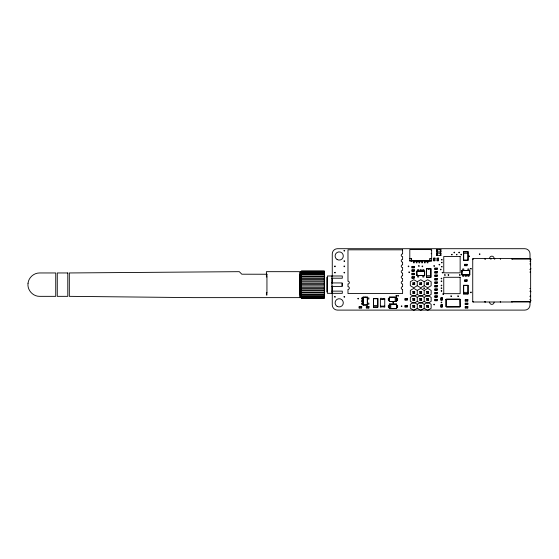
<?xml version="1.0" encoding="UTF-8"?>
<svg xmlns="http://www.w3.org/2000/svg" width="559" height="559" viewBox="0 0 559 559"><rect width="100%" height="100%" fill="white"/><g stroke="black" fill="none" stroke-linecap="round" stroke-linejoin="round"><path stroke-width="0.84" d="M417.266 308.282L417.273 304.278L420.745 302.279L424.211 304.285L427.684 302.286L431.15 304.292L431.143 308.295L427.67 310.294L424.204 308.288L420.731 310.287L417.266 308.282L413.8 310.28L410.327 308.268L410.334 304.264L413.807 302.265L417.273 304.278M417.266 301.343L417.273 297.339L420.745 295.341L424.211 297.346L427.684 295.348L431.15 297.353L431.143 301.357L427.67 303.355L424.204 301.35L420.731 303.348L417.266 301.343L413.8 303.341L410.327 301.336L410.334 297.325L413.807 295.327L417.273 297.339M417.266 294.404L417.273 290.401L413.807 288.388L410.334 290.387L410.327 294.397L413.8 296.403L417.266 294.404L420.731 296.41L424.204 294.411L424.211 290.407L427.684 288.409L431.15 290.414L431.143 294.418L427.67 296.417L424.204 294.411M417.266 285.733L417.273 281.722L413.807 279.717L410.334 281.715L410.327 285.719L413.8 287.731L417.266 285.733L420.731 287.738L424.204 285.74L424.211 281.736L427.684 279.738L431.15 281.743L431.143 285.747L427.67 287.745L424.204 285.74M424.204 308.288L424.211 304.285M424.204 301.35L424.211 297.346M428.292 269.172L428.711 268.753L429.123 269.172M324.332 279.423L301.525 279.423L300.84 278.536L301.525 277.061L324.332 277.061M324.332 281.988L301.525 281.988L300.84 280.884L301.525 279.423M301.525 277.061L300.84 276.419L301.525 274.993L324.332 274.993M324.332 289.876L301.525 289.876L300.84 288.416L301.525 287.319L300.84 285.922L301.525 284.65L300.84 283.378L301.525 281.988M301.525 274.993L300.84 274.623L301.525 273.295L324.332 273.295M301.525 273.295L300.84 273.204L301.525 272.03L324.332 272.03M324.332 272.233L300.84 272.233L301.525 271.255L324.332 271.255M324.332 292.238L301.525 292.238L300.84 290.771L301.525 289.876M412.898 284.629L414.708 282.819L414.708 284.629L412.898 284.629L412.898 282.819L414.708 282.819M419.837 284.636L421.647 282.826L421.647 284.636L419.837 284.636L419.837 282.826L421.647 282.826M412.898 293.3L414.708 291.491L414.708 293.3L412.898 293.3L412.898 291.491L414.708 291.491M426.769 284.65L428.585 282.833L428.585 284.65L426.769 284.65L426.769 282.833L428.585 282.833M412.898 300.239L414.708 298.429L414.708 300.239L412.898 300.239L412.898 298.429L414.708 298.429M419.837 293.307L421.647 291.498L421.647 293.307L419.837 293.307L419.837 291.498L421.647 291.498M412.898 307.177L414.708 305.368L414.708 307.177L412.898 307.177L412.898 305.368L414.708 305.368M419.837 300.246L421.647 298.436L421.647 300.246L419.837 300.246L419.837 298.436L421.647 298.436M426.769 293.321L428.585 291.512L428.585 293.321L426.769 293.321L426.769 291.512L428.585 291.512M419.837 307.184L421.647 305.375L421.647 307.184L419.837 307.184L419.837 305.375L421.647 305.375M426.769 300.26L428.585 298.45L428.585 300.26L426.769 300.26L426.769 298.45L428.585 298.45M426.769 307.198L428.585 305.389L428.585 307.198L426.769 307.198L426.769 305.389L428.585 305.389M366.858 297.674L367.41 297.129L363.036 297.129L363.036 305.046L367.41 305.046L367.41 297.129M363.036 305.046L363.168 297.255L367.277 297.255L367.277 304.921L363.168 304.921M377.814 307.191L377.814 298.45L373.447 298.45L373.447 307.191L377.814 307.191L377.814 298.45M373.447 307.191L373.447 298.45M389.288 301.539L396.666 301.539L396.666 297.171L389.288 297.171L389.288 301.539L396.666 301.539M416.769 275.517L424.686 275.517L424.686 271.15L416.769 271.15L416.769 275.517L417.314 274.972M389.288 297.171L396.666 297.171M424.686 275.517L416.902 275.391L416.902 271.283L424.686 271.15M389.288 308.477L396.666 308.477L396.666 304.11L389.288 304.11L389.288 308.477L396.666 308.477M430.891 277.362L430.891 268.62L426.524 268.62L426.524 277.362L430.891 277.362L430.891 268.62M389.288 304.11L396.666 304.11M426.524 277.362L426.524 268.62M468.016 260.361L468.016 251.62L463.642 251.62L463.642 260.361L468.016 260.361L468.016 251.62M463.642 260.361L463.642 251.62M461.867 274.825L469.791 274.825L469.791 270.458L461.867 270.458L461.867 274.825L469.658 274.693L469.658 270.584L462 270.584L462 274.693M469.246 271.003L469.791 270.458M468.016 294.013L468.016 285.272L463.642 285.272L463.642 294.013L468.016 294.013L468.016 285.272M463.642 294.013L463.642 285.272M324.332 294.307L301.525 294.307L300.84 292.881L301.525 292.238M301.525 271.255L300.84 271.737L301.525 270.989L324.332 270.989L324.332 298.31L301.525 298.31L300.84 297.563L301.525 298.045L324.332 298.045M417.273 281.722L420.745 279.724L424.211 281.736M417.273 290.401L420.745 288.402L424.211 290.407M324.332 296.004L301.525 296.004L300.84 294.684L301.525 294.307M300.84 272.233L301.525 272.03M460.427 306.535L459.701 307.122L446.536 307.122L446.04 306.563A1.041 1.041 0 0 0 445.705 306.535L445.705 299.61L446.536 299.023L459.701 299.023L460.427 299.61M465.619 251.816L466.038 251.816M324.332 297.269L301.525 297.269L300.84 296.095L301.525 296.004M460.434 299.61L460.539 306.535A1.041 1.041 0 0 0 460.204 306.556M436.586 249.761L437.431 249.761M440.108 249.761L440.953 249.761M431.108 250.537L431.653 250.537M436.586 251.809L436.963 251.809M440.576 251.809L440.953 251.809M463.914 251.892L467.743 251.892M436.586 253.227L437.431 253.227M440.108 253.227L440.953 253.227M463.914 253.255L467.743 253.255M431.108 253.681L431.653 253.681M436.586 255.344L440.953 255.344L440.953 253.164L436.586 253.164L436.586 255.344L437.431 255.281M440.108 255.281L440.953 255.281M409.803 258.656L411.599 258.656L411.599 261.193M431.653 258.656L429.857 258.656L429.857 261.193M433.574 258.775L434.944 258.775M437.047 258.775L438.41 258.775M411.599 259.145L411.438 258.656M429.857 259.145L430.018 258.6M472.732 259.103L473.501 259.103L473.501 258.558M530.638 259.103L511.737 259.103L511.737 258.558M530.638 259.376L531.036 259.376M463.914 260.089L467.743 260.089M433.574 260.138L434.944 260.138M437.047 260.138L438.41 260.138M409.803 260.452L431.653 260.452M413.527 261.053L414.268 261.053M416.259 261.053L417 261.053M418.991 261.053L419.732 261.053M421.724 261.053L422.464 261.053M424.456 261.053L425.196 261.053M427.188 261.053L427.928 261.053M413.527 261.193L414.268 261.193M416.259 261.193L417 261.193M418.991 261.193L419.732 261.193M421.724 261.193L422.464 261.193M424.456 261.193L425.196 261.193M427.188 261.193L427.928 261.193M529.82 261.151L530.638 261.151M413.527 261.738L414.268 261.738M416.259 261.738L417 261.738M418.991 261.738L419.732 261.738M421.724 261.738L422.464 261.738M424.456 261.738L425.196 261.738M427.188 261.738L427.928 261.738M529.82 263.883L530.638 263.883A1.363 1.363 0 0 1 530.239 264.847M530.638 268.802L531.036 268.802M426.796 268.893L430.619 268.893M529.82 269.347L530.638 269.347M529.82 272.079L530.638 272.079M300.84 273.204L324.332 273.204M266.943 292.399L266.398 292.399L266.398 295.061L266.943 295.061L266.943 274.245L241.816 274.203L239.287 271.674L69.323 272.96L69.323 296.34L193.323 297.626L299.722 297.626L299.722 271.674L266.398 271.674L266.398 276.901L266.943 276.901M300.84 274.623L324.332 274.623M426.796 275.72L430.619 275.72M300.84 276.419L324.332 276.419M426.796 277.082L430.619 277.082M331.892 278.207L342.297 278.207L342.297 275.992L327.385 275.992L327.385 293.335L342.297 293.335L342.297 291.127L331.892 291.127M300.84 278.536L324.332 278.536M300.84 280.884L324.332 280.884M331.676 282.931L342.024 282.931L342.024 286.397L331.676 286.397M300.84 283.378L324.332 283.378M301.525 284.65L324.332 284.65M463.914 285.544L467.743 285.544M300.84 285.922L324.332 285.922M301.525 287.319L324.332 287.319M300.84 288.416L324.332 288.416M529.82 288.465L530.638 288.465M300.84 290.771L324.332 290.771M529.82 291.197L530.638 291.197M530.638 291.749L531.036 291.749M463.914 292.371L467.743 292.371M300.84 292.881L324.332 292.881M463.914 293.741L467.743 293.741M300.84 294.684L324.332 294.684M300.84 296.095L324.332 296.095M529.82 296.661L530.638 296.661A1.363 1.363 0 0 0 530.239 295.697M363.036 297.947L361.533 297.947L361.533 299.037L363.036 299.037M367.41 297.947L368.912 297.947L368.912 299.037L367.41 299.037M440.862 298.324L442.225 298.324M389.288 298.534L388.337 298.534L388.337 300.176L389.288 300.176M396.666 298.534L397.617 298.534L397.617 300.176L396.666 300.176M373.719 298.73L377.542 298.73M388.337 299.351L388.798 299.351M397.156 299.351L397.617 299.351M529.82 299.393L530.638 299.393M380.386 299.547L384.753 299.547M440.862 299.687L442.225 299.687M363.036 300.539L361.533 300.539L361.533 301.636L363.036 301.636M530.638 300.623L531.036 300.623M472.732 301.441L473.501 301.441L473.501 301.993M530.638 301.441L511.737 301.441L511.737 301.993M363.036 303.139L361.533 303.139L361.533 304.229L363.036 304.229M367.41 303.139L368.912 303.139L368.912 304.229L367.41 304.229M440.862 305.263L442.225 305.263M389.288 305.473L388.337 305.473L388.337 307.115L389.288 307.115M396.666 305.473L397.617 305.473L397.617 307.115L396.666 307.115M373.719 305.556L377.542 305.556M380.386 306.101L384.753 306.101M388.337 306.29L388.798 306.29M389.288 306.29L389.015 307.115M397.156 306.29L397.617 306.29M440.862 306.625L442.225 306.625M373.719 306.919L377.542 306.919M266.398 274.203L266.943 274.245M301.525 297.269L300.84 297.067L301.525 298.045M428.585 284.65L426.769 282.833M421.647 284.636L419.837 282.826M428.585 293.321L426.769 291.512M414.708 284.629L412.898 282.819M421.647 293.307L419.837 291.498M428.585 300.26L426.769 298.45M414.708 293.3L412.898 291.491M421.647 300.246L419.837 298.436M428.585 307.198L426.769 305.389M414.708 300.239L412.898 298.429M421.647 307.184L419.837 305.375M414.708 307.177L412.898 305.368M469.246 274.28L469.791 274.825M461.867 270.458L462.412 271.003M416.769 271.15L417.314 271.695M363.036 297.129L363.581 297.674M366.858 304.501L367.41 305.046M530.009 259.096L530.009 253.905A5.206 5.206 0 0 0 524.803 248.706L337.468 248.706A5.206 5.206 0 0 0 332.263 253.905L332.263 276.384M530.009 301.448L530.009 304.907A5.206 5.206 0 0 1 524.803 310.105L337.468 310.105A5.206 5.206 0 0 1 332.263 304.907L332.263 285.887M512.233 258.558L512.233 259.103M512.233 301.441L512.233 301.993M500.543 258.558L500.543 259.103M500.543 301.441L500.543 301.993M500.312 258.558L500.312 259.103M500.312 301.441L500.312 301.993M494.722 258.558L494.722 259.376M490.893 258.558L490.893 259.376M485.401 258.558L485.401 259.103M485.401 301.441L485.401 301.993M485.086 258.558L485.086 259.103M485.086 301.441L485.086 301.993M484.856 258.558L484.856 259.103M484.856 301.441L484.856 301.993M468.973 270.458L468.973 268.956L467.876 268.956L467.876 270.458M468.973 274.825L468.973 276.328L467.876 276.328L467.876 274.825M467.205 299.715L467.205 301.077M467.205 303.181L467.205 304.55M467.205 306.653L467.205 308.016M466.513 264.323L466.513 265.693M466.513 279.94L466.513 281.303M466.374 274.825L466.374 276.328L465.284 276.328L465.284 274.825M465.843 299.715L465.843 301.077M465.843 303.181L465.843 304.55M465.843 306.653L465.843 308.016M465.144 264.323L465.144 265.693M465.144 279.94L465.144 281.303M463.781 270.458L463.781 268.956L462.684 268.956L462.684 270.458M463.781 274.825L463.781 276.328L462.684 276.328L462.684 274.825M440.576 249.691L440.576 251.878M440.576 253.164L440.576 255.344M440.387 249.691L440.387 251.878M440.387 253.164L440.387 255.344M437.152 249.691L437.152 251.878M437.152 253.164L437.152 255.344M436.963 249.691L436.963 251.878M436.963 253.164L436.963 255.344M436.677 268.145L436.677 269.508M436.677 271.611L436.677 272.974M436.677 275.084L436.677 276.446M436.677 278.55L436.677 279.912M436.677 282.016L436.677 283.385M436.677 285.488L436.677 286.851M436.677 288.954L436.677 290.324M436.677 292.427L436.677 293.789M436.677 295.893L436.677 297.262M436.677 299.365L436.677 300.728M435.307 268.145L435.307 269.508M435.307 271.611L435.307 272.974M435.307 275.084L435.307 276.446M435.307 278.55L435.307 279.912M435.307 282.016L435.307 283.385M435.307 285.488L435.307 286.851M435.307 288.954L435.307 290.324M435.307 292.427L435.307 293.789M435.307 295.893L435.307 297.262M435.307 299.365L435.307 300.728M428.061 260.452L428.061 261.193L431.653 261.193L431.653 249.587L409.803 249.587L409.803 261.193L413.394 261.193L413.394 260.452M427.928 260.452L427.928 262.835L427.188 262.835L427.188 260.452M427.048 260.452L427.048 261.193L425.336 261.193L425.336 260.452M425.196 260.452L425.196 262.835L424.456 262.835L424.456 260.452M424.56 271.283L424.56 275.391M424.323 260.452L424.323 261.193L422.604 261.193L422.604 260.452M423.869 271.15L423.869 269.648L422.779 269.648L422.779 271.15M423.869 275.517L423.869 277.019L422.779 277.019L422.779 275.517M422.464 260.452L422.464 262.835L421.724 262.835L421.724 260.452M421.591 260.452L421.591 261.193L419.872 261.193L419.872 260.452M421.276 271.15L421.276 269.648L420.179 269.648L420.179 271.15M419.732 260.452L419.732 262.835L418.991 262.835L418.991 260.452M418.859 260.452L418.859 261.193L417.14 261.193L417.14 260.452M418.677 271.15L418.677 269.648L417.587 269.648L417.587 271.15M418.677 275.517L418.677 277.019L417.587 277.019L417.587 275.517M417 260.452L417 262.835L416.259 262.835L416.259 260.452M416.127 260.452L416.127 261.193L414.408 261.193L414.408 260.452M414.268 260.452L414.268 262.835L413.527 262.835L413.527 260.452M413.779 266.405L413.779 267.775M413.779 269.878L413.779 271.241M413.779 273.344L413.779 274.714M413.779 276.817L413.779 278.179M412.416 266.405L412.416 267.775M412.416 269.878L412.416 271.241M412.416 273.344L412.416 274.714M412.416 276.817L412.416 278.179M406.84 298.674L406.84 300.036M406.84 305.612L406.84 306.975M405.478 298.674L405.478 300.036M405.478 305.612L405.478 306.975M397.344 298.534L397.344 300.176M397.344 305.473L397.344 307.115M396.939 306.29L396.939 307.115M396.478 297.353L396.478 301.357M396.478 304.292L396.478 308.295M396.128 297.353L396.128 301.357M395.178 297.353L395.178 301.357M390.776 304.292L390.776 308.295M389.826 304.292L389.826 308.295M389.469 297.353L389.469 301.357M389.469 304.292L389.469 308.295M388.603 298.534L388.603 300.176M388.603 305.473L388.603 307.115M368.332 306.653L368.332 308.016M366.97 306.653L366.97 308.016M365.223 297.129L365.223 297.674M361.044 306.653L361.044 308.016M359.682 306.653L359.682 308.016M342.297 283.203L342.297 286.124M332.263 278.109L332.263 283.294M331.892 275.992L331.892 293.335M326.833 277.355L326.833 291.973M324.569 272.149L324.569 297.15M300.365 272.149L300.365 297.15M300.071 274.245L300.071 295.061M494.107 302.133A2.257 2.257 0 0 1 491.85 304.382A2.257 2.257 0 0 1 489.593 302.133M489.593 258.419A2.257 2.257 0 0 1 491.85 256.162A2.257 2.257 0 0 1 494.107 258.419M460.539 299.61A1.041 1.041 0 0 1 460.204 299.589M446.04 299.589A1.041 1.041 0 0 1 445.705 299.61M28.034 283.245C27.042 289.953 32.876 296.501 39.64 296.34L55.739 296.34L55.739 272.96L39.64 272.96C33.903 272.869 28.635 277.53 28.034 283.245M436.789 250.788L436.586 251.878L440.953 251.878L440.953 249.691L436.586 249.691L436.789 250.788M446.41 299.68L446.585 306.674L459.805 306.542L459.61 299.442L446.417 299.638M383.111 298.45C382.566 299.973 381.406 297.388 380.386 298.45L380.386 307.191C382.244 306.737 382.894 306.737 384.753 307.191L384.753 298.45L383.111 298.45M334.68 266.189C334.764 267.838 336.148 265.441 334.68 266.189M334.68 272.436C334.764 274.078 336.148 271.688 334.68 272.436M344.044 250.579C344.134 252.221 345.518 249.831 344.044 250.579M344.044 260.983C344.134 262.632 345.518 260.235 344.044 260.983M334.68 296.717C334.764 298.366 336.148 295.97 334.68 296.717M344.044 266.189C344.134 267.838 345.518 265.441 344.044 266.189M344.044 272.436C344.134 274.078 345.518 271.688 344.044 272.436M344.044 296.717C344.134 298.366 345.518 295.97 344.044 296.717M357.921 298.45C358.012 300.099 359.395 297.702 357.921 298.45M392.963 302.615C393.047 304.264 394.43 301.867 392.963 302.615M396.086 295.676C396.17 297.325 397.554 294.928 396.086 295.676M397.819 295.676C397.91 297.325 399.287 294.928 397.819 295.676M408.224 266.189C408.315 267.838 409.698 265.441 408.224 266.189M408.922 272.086C409.006 273.735 410.39 271.339 408.922 272.086M401.285 306.087C401.376 307.729 402.759 305.34 401.285 306.087M418.635 265.839C418.719 267.488 420.102 265.092 418.635 265.839M422.101 266.189C422.192 267.838 423.575 265.441 422.101 266.189M423.841 288.046C423.925 289.695 425.308 287.298 423.841 288.046M433.896 265.839C433.987 267.488 435.37 265.092 433.896 265.839M439.101 264.456C439.192 266.098 440.576 263.708 439.101 264.456M441.533 259.6C441.617 261.242 443.001 258.852 441.533 259.6M441.533 262.374C441.617 264.023 443.001 261.626 441.533 262.374M440.492 269.312C440.576 270.954 441.959 268.565 440.492 269.312M441.533 266.538C441.617 268.18 443.001 265.791 441.533 266.538M442.225 272.436C442.316 274.078 443.692 271.688 442.225 272.436M433.896 304.348C433.987 305.997 435.37 303.6 433.896 304.348M441.184 278.333C441.275 279.975 442.651 277.585 441.184 278.333M441.184 281.107C441.275 282.756 442.651 280.359 441.184 281.107M441.184 285.272C441.275 286.914 442.651 284.524 441.184 285.272M441.184 288.046C441.275 289.695 442.651 287.298 441.184 288.046M444.657 274.86C444.74 276.509 446.124 274.113 444.657 274.86M441.184 290.82C441.275 292.469 442.651 290.072 441.184 290.82M451.595 254.394C451.679 256.043 453.063 253.646 451.595 254.394M454.02 252.312C454.111 253.961 455.487 251.564 454.02 252.312M442.917 293.943C443.007 295.592 444.391 293.195 442.917 293.943M448.122 274.86C448.213 276.509 449.59 274.113 448.122 274.86M441.184 302.265C441.275 303.914 442.651 301.518 441.184 302.265M456.451 254.394C456.535 256.043 457.919 253.646 456.451 254.394M458.876 252.312C458.967 253.961 460.343 251.564 458.876 252.312M460.958 254.394C461.049 256.043 462.426 253.646 460.958 254.394M450.896 296.025C450.987 297.668 452.371 295.278 450.896 296.025M459.568 274.86C459.659 276.509 461.042 274.113 459.568 274.86M457.835 296.025C457.926 297.668 459.309 295.278 457.835 296.025M468.938 256.127C469.029 257.776 470.405 255.379 468.938 256.127M470.671 268.62C470.762 270.263 472.145 267.873 470.671 268.62M479.342 254.045C479.433 255.694 480.817 253.297 479.342 254.045M470.671 292.21C470.762 293.852 472.145 291.463 470.671 292.21M402.606 249.824L347.977 249.824L347.977 281.24A1.363 1.363 0 0 1 349.34 282.609A1.363 1.363 0 0 1 347.977 283.972L347.977 286.704A1.363 1.363 0 0 1 349.34 288.067A1.363 1.363 0 0 1 347.977 289.436L347.977 293.531L402.606 293.531L402.606 289.436A1.363 1.363 0 0 1 401.243 288.067A1.363 1.363 0 0 1 402.606 286.704L402.606 283.972A1.363 1.363 0 0 1 401.243 282.609A1.363 1.363 0 0 1 402.606 281.24L402.606 278.508A1.363 1.363 0 0 1 401.243 277.145A1.363 1.363 0 0 1 402.606 275.776L402.606 273.044A1.363 1.363 0 0 1 401.243 271.681A1.363 1.363 0 0 1 402.606 270.311L402.606 267.579A1.363 1.363 0 0 1 401.243 266.217A1.363 1.363 0 0 1 402.606 264.854L402.606 262.122A1.363 1.363 0 0 1 401.243 260.753A1.363 1.363 0 0 1 402.606 259.39L402.606 256.658A1.363 1.363 0 0 1 401.243 255.288A1.363 1.363 0 0 1 402.606 253.926L402.606 249.824M460.148 256.469L443.755 256.469L443.755 272.855L460.148 272.855L460.148 256.469M434.944 258.09L433.574 258.09L433.574 260.822L434.944 260.822L434.944 258.09M438.41 258.09L437.047 258.09L437.047 260.822L438.41 260.822L438.41 258.09M530.638 258.558L472.732 258.558L472.732 301.993L530.638 301.993L530.638 258.558M467.191 264.323L464.466 264.323L464.466 265.693L467.191 265.693L467.191 264.323M414.464 266.405L411.731 266.405L411.731 267.775L414.464 267.775L414.464 266.405M437.362 268.145L434.629 268.145L434.629 269.508L437.362 269.508L437.362 268.145M414.464 269.878L411.731 269.878L411.731 271.241L414.464 271.241L414.464 269.878M437.362 271.611L434.629 271.611L434.629 272.974L437.362 272.974L437.362 271.611M67.793 272.96L57.27 272.96L57.27 296.34L67.793 296.34L67.793 272.96M414.464 273.344L411.731 273.344L411.731 274.714L414.464 274.714L414.464 273.344M437.362 275.084L434.629 275.084L434.629 276.446L437.362 276.446L437.362 275.084M414.464 276.817L411.731 276.817L411.731 278.179L414.464 278.179L414.464 276.817M460.148 277.285L443.755 277.285L443.755 293.671L460.148 293.671L460.148 277.285M437.362 278.55L434.629 278.55L434.629 279.912L437.362 279.912L437.362 278.55M467.191 279.94L464.466 279.94L464.466 281.303L467.191 281.303L467.191 279.94M437.362 282.016L434.629 282.016L434.629 283.385L437.362 283.385L437.362 282.016M437.362 285.488L434.629 285.488L434.629 286.851L437.362 286.851L437.362 285.488M437.362 288.954L434.629 288.954L434.629 290.324L437.362 290.324L437.362 288.954M437.362 292.427L434.629 292.427L434.629 293.789L437.362 293.789L437.362 292.427M437.362 295.893L434.629 295.893L434.629 297.262L437.362 297.262L437.362 295.893M442.225 297.64L440.862 297.64L440.862 300.372L442.225 300.372L442.225 297.64M407.525 298.674L404.793 298.674L404.793 300.036L407.525 300.036L407.525 298.674M437.362 299.365L434.629 299.365L434.629 300.728L437.362 300.728L437.362 299.365M467.89 299.715L465.158 299.715L465.158 301.077L467.89 301.077L467.89 299.715M467.89 303.181L465.158 303.181L465.158 304.55L467.89 304.55L467.89 303.181M442.225 304.578L440.862 304.578L440.862 307.31L442.225 307.31L442.225 304.578M407.525 305.612L404.793 305.612L404.793 306.975L407.525 306.975L407.525 305.612M361.729 306.653L358.997 306.653L358.997 308.016L361.729 308.016L361.729 306.653M369.017 306.653L366.285 306.653L366.285 308.016L369.017 308.016L369.017 306.653M467.89 306.653L465.158 306.653L465.158 308.016L467.89 308.016L467.89 306.653M337.154 259.537A4.095 4.095 0 0 0 343.303 255.987A4.095 4.095 0 0 0 337.154 252.437A4.095 4.095 0 0 0 337.154 259.537M337.154 306.374A4.095 4.095 0 0 0 343.303 302.824A4.095 4.095 0 0 0 337.154 299.275A4.095 4.095 0 0 0 337.154 306.374"/></g></svg>
